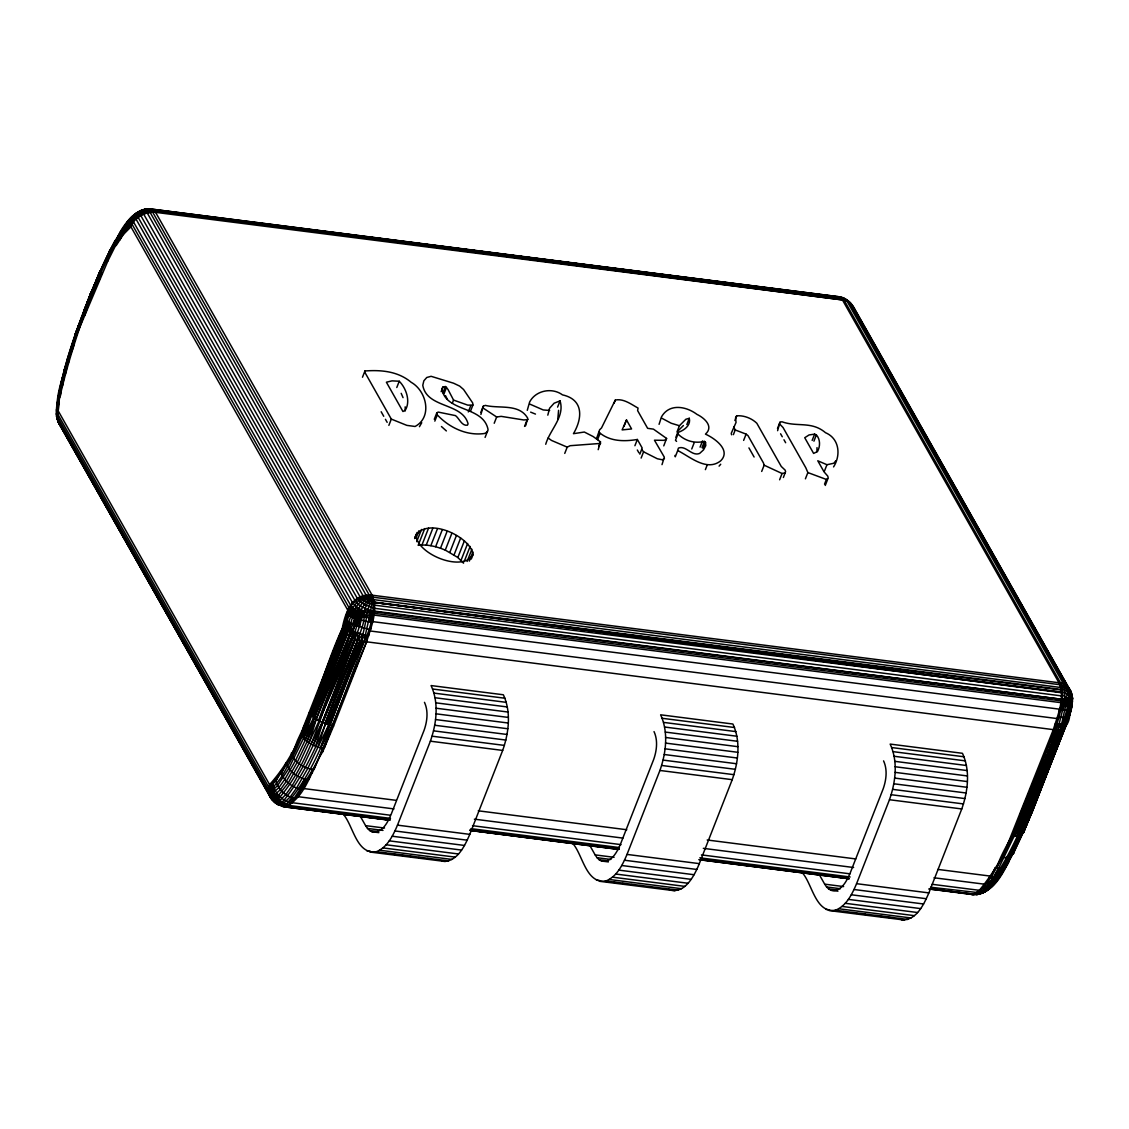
<?xml version="1.0" encoding="UTF-8"?>
<svg xmlns="http://www.w3.org/2000/svg" width="1129" height="1129" viewBox="0 0 1129 1129"><rect width="100%" height="100%" fill="white"/><g stroke="black" fill="none" stroke-linecap="round" stroke-linejoin="round"><path stroke-width="1.5" d="M405.17 410.998L405.184 406.835M1001.776 872.336L1003.737 869.626C999.701 876.88 994.508 887.888 984.29 886.773L974.144 894.041L978.039 892.94L984.29 886.773L990.867 877.685L1002.213 857.857L1053.329 729.63C1057.76 714.953 1065.409 698.032 1058.974 682.763L842.432 299.919L154.532 210.827C145.627 205.012 130.668 213.889 132.121 224.375L130.936 226.83L123.259 234.634L116.216 245.487L114.142 246.616C116.428 233.858 137.71 198.648 155.59 212.351L372.147 595.195C362.635 608.136 361.322 624.45 354.972 638.718L318.985 721.149L299.171 763.754L288.248 782.919L274.897 799.84L275.73 803.086L277.988 804.667L280.331 804.695L279.752 805.259L275.547 803.044L271.708 799.134L59.202 424.081C56.379 418.704 55.547 409.023 58.115 404.972C64.565 374.461 73.851 344.147 84.153 314.525C97.701 283.943 106.578 248.338 131.147 224.473L132.121 224.375C136.397 215.625 145.895 210.601 155.59 212.351L842.432 299.919L846.99 301.118L851.774 304.477C848.232 300.074 841.105 294.697 835.262 297.661M1069.826 691.527L1072.282 696.339L1071.125 709.125L1072.55 698.145L1070.856 691.555L1072.55 698.145L1071.125 709.125L1068.062 710.339L1059.369 709.943L1059.002 717.338L1055.008 729.8C1031.229 783.752 1017.497 844.238 979.337 890.315L932.145 884.303M76.137 333.577C71.282 361.336 47.997 397.775 60.698 426.056C57.071 422.218 57.198 416.841 57.847 411.958C59.018 386.076 68.177 361.294 75.756 336.767C92.268 295.727 102.485 246.15 137.766 216.641C136.101 207.623 150.721 209.105 155.59 212.351L152.81 209.698L149.367 211.067L366.403 595.632L368.336 597.41L373.798 599.654L1064.901 688.027L1069.361 691.075L1072.014 695.549L1064.28 728.022L1031.341 811.963L1027.503 813.487L1020.433 813.586C1016.255 833.498 1002.467 848.655 996.724 868.003L995.171 867.608L990.867 877.685L989.371 877.459L987.706 882.313L984.7 884.219L934.008 877.769M342.849 813.84C353.137 824.396 356.058 854.963 376.394 851.703C387.473 847.23 393.075 835.488 397.479 825.144L430.375 741.188C436.542 723.59 439.11 702.958 431.066 685.557L503.351 694.772C511.409 712.187 508.84 732.806 502.673 750.418L469.777 834.359C464.823 845.762 457.146 862.57 442.272 861.244M572.403 843.109C582.677 853.665 585.598 884.233 605.948 880.973C617.027 876.499 622.615 864.758 627.018 854.413L659.929 770.458C666.082 752.86 668.65 732.227 660.606 714.812L732.904 724.028C740.949 741.443 738.38 762.075 732.227 779.673L699.317 863.629C694.49 875.469 684.555 895.311 668.777 889.37M816.944 451.642L817.001 447.634M801.943 872.378C812.217 882.934 815.152 913.502 835.488 910.228C846.567 905.768 852.169 894.013 856.572 883.682L889.469 799.727C895.636 782.115 898.204 761.496 890.146 744.082L962.444 753.297C970.503 770.712 967.934 791.33 961.767 808.943L928.871 892.898C923.917 904.301 916.24 921.109 901.365 919.782M129.75 227.493L131.613 223.359L130.287 221.129L134.21 214.82L144.526 209.514L149.945 209.063L153.812 210.784L845.96 299.679L849.53 302.516L1066.072 685.359C1071.096 696.579 1060.187 706.585 1059.002 717.338L1057.111 718.566L370.284 630.998L369.169 629.516L352.897 624.591L345.248 619.595L343.117 630.067C317.743 681.083 308.513 743.686 269.704 787.365L269.676 795.677L275.547 803.044M390.168 819.767L287.048 806.614C278.143 805.937 273.176 797.667 269.069 790.78C274.037 786.405 278.807 781.409 282.25 775.51C309.769 730.534 321.059 677.979 343.414 630.518L346.293 620.583L346.504 614.712L356.708 619.101L371.018 622.361L372.725 621.627L1059.552 709.181L1060.851 710.141L1062.742 692.387L1060.653 683.045L844.111 300.201L841.924 297.703L837.76 296.617M1071.731 693.629C1070.221 687.744 1065.014 683.327 1058.974 682.763L372.147 595.195C355.494 599.767 349.863 617.902 345.107 632.339L302.318 736.927L344.26 631.421C347.704 616.434 353.814 596.634 372.147 595.195C378.61 610.45 370.905 627.414 366.502 642.062L313.989 769.668C305.028 768.666 296.264 763.359 291.691 755.499L297.379 740.666L309.953 713.726L342.906 629.784L342.186 628.726L303.362 727.161L301.245 735.416C306.467 742.783 315.301 747.299 324.136 748.4L364.187 641.681C366.516 626.242 372.217 611.029 372.147 595.195C351.895 592.838 345.178 612.821 342.186 628.726C318.449 679.714 308.4 741.781 269.577 784.599C266.331 791.796 270.311 800.433 277.141 803.679M1022.098 813.741L1056.913 729.828L1024.003 813.783L1012.431 836.406L1018.429 835.982L1023.283 832.962L1065.903 725.82L1071.167 708.617L1072.282 699.176L1072.352 702.224L1066.609 722.278L1062.855 723.661L1056.984 723.802L1057.111 718.566M1014.449 849.488C1006.715 865.054 996.201 894.394 974.835 893.759L970.023 893.759C974.539 895.763 979.803 894.253 984.107 892.277C1024.737 847.244 1034.263 782.51 1060.427 729.56L1064.83 717.381L1070.927 693.164L1068.98 689L1061.514 684.922L373.064 597.213C364.441 592.048 353.913 600.826 349.327 608.249L348.96 616.138L350.117 610.14L349.327 608.249L132.121 224.375M389.463 820.063L284.649 806.882L277.988 804.667L277.085 803.114L285.82 794.562L292.129 785.742L303.221 766.281L313.255 745.211L357.766 639.861C360.546 630.674 365.754 621.133 363.778 611.339L356.27 606.795L352.347 602.392L134.365 216.133C139.968 210.954 148.52 209.839 155.59 212.351L148.774 209.19L146.191 211.109L363.467 596.465L367.602 599.866L374.249 602.096L1062.558 689.65C1075.189 691.992 1073.044 707.036 1069.163 715.8L1064.83 717.381L1059.002 717.338M57.297 419.452C55.702 412.353 56.365 403.067 59.047 397.182M1072.55 698.145L1070.772 709.562L1071.802 702.252L355.889 611.015L350.315 604.721L132.375 219.929L134.901 217.022C133.744 211.038 125.629 225.574 128.029 228.989L131.147 224.473L131.486 222.879L129.736 223.274L130.287 221.129C136.581 214.2 146.191 209.599 155.59 212.351L147.8 209.472L139.728 211.222M65.567 373.417L68.192 360.363L73.3 347.224L75.361 335.666L90.489 293.836C77.209 327.565 64.409 361.816 58.172 397.662L59.089 398.227L59.258 402.968L57.424 416.827L268.448 789.905L270.734 792.149L273.754 792.925C277.057 798.937 283.181 804.271 290.238 804.568C301.302 785.996 315.598 769.244 322.696 748.315L322.711 751.759C311.392 769.301 305.62 798.302 284.649 806.882M286.032 806.967C279.075 805.796 280.853 806.064 286.484 804.003C326.182 758.236 336.978 694.391 364.187 641.681C370.792 628.091 374.532 612.412 373.064 597.213L372.203 599.146M1059.552 709.181L1061.712 706.006L1067.441 706.458L1069.332 693.347L1068.33 687.335M277.917 804.257L274.248 801.999L272.696 798.824L273.006 797.243L268.575 792.473L57.551 419.395L56.633 416.77L56.986 412.226M373.798 599.654L373.473 601.955L374.32 602.463L1061.345 692.162C1073.467 693.079 1073.044 707.417 1069.163 715.8L1069.685 714.332L1066.171 723.731C1045.92 770.825 1032.231 821.714 1005.883 865.872C1003.215 867.693 999.885 868.159 996.724 868.003M112.096 247.971L109.358 251.4L107.805 261.095L75.756 336.767L84.153 314.525L83.659 312.719C95.909 282.843 106.267 250.991 125.785 224.911M342.906 629.784L343.089 626.355L343.117 630.067L309.953 713.726L318.985 721.149L333.605 726.018L366.502 642.062L367.165 635.895L353.208 631.365L349.807 635.98L307.116 741.513L297.252 762.23L286.427 781.212L280.387 789.665L272.456 796.764L272.696 798.824L276.266 801.237L278.849 801.336L285.185 804.935L288.939 805.556L285.016 806.812L281.784 805.979L282.377 806.431C295.403 805.57 300.018 788.423 307.116 779.716L308.527 779.702L312.564 769.611L312.366 772.998M279.752 805.259C277.875 803.806 283.421 801.449 284.226 799.953C320.862 753.396 334.142 692.91 360.193 640.651L327.283 724.606L360.97 640.905C365.881 625.762 366.812 610.168 372.147 595.195C356.736 602.576 354.026 621.049 349.214 635.556L316.162 719.441L309.092 742.896M56.958 412.762L56.718 408.839L56.93 415.726L57.099 408.627L56.633 416.77L56.45 413.736L58.567 411.521L269.577 784.599L271.44 794.195L270.593 795.042C270.777 800.814 277.014 803.227 281.573 805.048L290.167 796.975L296.602 787.986L307.822 768.313L328.61 725.016L362.607 641.3L1053.329 729.63C1063.208 732.538 1069.756 723.745 1069.685 714.332M1020.433 813.586L1055.008 729.8L1055.417 723.506L1056.984 723.802M1071.661 701.829L1071.195 699.599L1069.826 702.097L1067.512 716.816L1072.338 699.994L1065.409 726.878L1069.586 715.109L1064.28 728.022C1045.186 774.085 1029.817 821.954 1005.883 865.872M67.006 362.903L64.127 370.411L64.776 372.598L62.476 385.949L60.867 384.043L61.262 383.112L58.44 397.281M350.583 616.871L351.048 610.295L349.327 608.249L352.502 607.571L352.446 617.634L347.266 634.188L305.282 740.017L295.502 760.593L284.79 779.363L278.863 787.661L271.44 794.195M1007.054 864.87L1009.312 858.986M359.459 627.145L361.026 609.97L365.923 602.082L372.147 595.195M102.005 273.26C90.997 292.707 83.433 314.652 75.361 335.666L90.376 294.076L110.021 250.059M839.157 296.856L836.448 296.983L843.194 297.887L846.99 301.118L1063.532 683.976C1067.681 699.119 1060.526 714.925 1057.873 729.842L1024.963 813.783L994.099 877.586L982.47 892.503L976.768 894.394L971.688 893.886M1071.167 708.617L1071.322 703.522M416.008 534.553C415.881 553.902 462.946 573.151 473.079 554.466C470.144 535.471 424.321 515.628 414.809 537.602M1062.855 723.661L1062.262 729.038C1039.244 780.845 1025.711 838.339 992.335 885.051C989.385 888.255 986.309 892.22 981.764 892.799C988.806 891.261 994.353 883.824 997.867 877.769M1060.427 729.56L1066.524 701.73L1068.119 698.272L1062.671 695.295L1061.443 695.887L374.616 608.319L364.244 604.551L357.822 599.273L140.448 214.947L140.137 212.506L141.788 210.319L131.529 217.276L137.413 213.833L136.919 213.325M61.686 385.187L60.486 395.489L59.089 398.227M364.935 370.975L364.794 372.203L391.311 419.099L406.863 425.379L415.077 426.48C432.703 417.109 426.593 390.959 411.21 382.322C397.888 371.145 381.023 369.804 364.935 370.975L362.48 377.241M1062.784 706.133L1064.111 698.851L1062.361 698.301L1061.443 695.887M277.113 802.098L275.067 801.886L276.266 801.237C317.574 756.218 324.926 690.186 351.895 637.208L358.5 608.446L354.492 609.406L352.446 617.634L355.889 611.015L347.492 609.674L130.936 226.83L131.147 224.473L128.099 224.713L131.486 222.879M68.559 362.578L68.079 357.074L64.057 371.088M307.116 741.513L314.426 718.157L349.214 635.556L350.893 623.589L312.761 716.774L345.107 632.339L343.117 630.067L349.129 609.97M57.889 405.184L58.214 398.847M1065.903 725.82L1023.283 832.962L1033.063 809.761L1066.129 724.677L1032.47 810.805L1013.334 853.834L1008.268 857.292L1002.213 857.857M1068.119 698.272L1069.544 702.055L1068.867 706.472L1062.587 728.953L1021.336 834.811L1032.287 811.13L1064.548 727.753L1031.341 811.963L1033.063 809.761M318.985 721.149L353.306 637.913L360.927 611.72L360.843 616.279L369.465 617.902L373.064 610.93L1061.246 699.218L1061.712 706.006L1062.46 701.25L1062.361 698.301L1061.246 699.218L374.419 611.664C367.377 609.265 358.895 607.162 354.816 600.261L137.766 216.641M984.29 886.773L984.7 884.219M100.156 270.791L75.234 334.607L90.348 294.302L101.017 269.775L92.761 290.068M1070.123 709.915L1071.477 702.266M1072.536 700.897L1070.899 708.052M354.506 618.382L355.889 611.015M358.909 619.75L360.419 611.65L357.794 619.426L349.807 635.98L318.35 720.768L351.895 637.208L355.325 632.353L354.972 638.718L313.255 745.211M1068.457 716.379L1070.659 702.182L1069.219 710.155L1070.334 702.153L1069.318 699.853L1065.748 706.373L1064.111 698.851L1062.46 701.25M557.797 419.057L558.587 410.335M1062.968 710.324L1064.859 701.546M1069.826 702.097L1068.867 706.472L1067.441 706.458M57.071 418.379L57.424 416.827M310.193 714.022L344.26 631.421L349.101 622.573L346.617 633.637L305.282 740.017M99.55 276.055L99.267 273.26L83.687 311.773L99.564 271.962M1023.876 831.791L1033.162 807.404L1029.309 816.704M57.847 411.958L58.115 404.972L57.762 414.174L268.787 787.252L269.887 788.649L271.849 788.296L273.754 792.925L272.639 796.524L270.593 795.042L270.734 792.149L277.579 785.572L288.812 768.44L313.664 717.592L347.266 634.188L345.107 632.339M60.867 384.043L64.522 369.818M63.563 376.056L64.79 371.004M596.549 438.546L599.64 429.768L601.517 427.947L615.333 400.033C623.561 398.354 631.182 404.295 638.054 408.077L637.617 410.617L647.637 428.328L653.437 429.133L666.562 438.419L666.223 439.618L663.612 440.338L654.453 440.197L664.332 457.174L662.003 464.64M1069.84 712.145L1070.546 709.421M273.797 781.155L272.865 784.641C275.053 793.758 283.026 801.759 292.496 802.747L390.366 815.223M1066.51 721.911L1067.766 717.268M359.883 634.089L325.307 723.985L317.926 747.088M277.057 777.119L275.815 781.381C278.496 789.919 286.117 796.552 294.796 798.457L297.858 796.665L301.288 789.397L303.489 788.522L396.11 800.334M986.407 890.908L976.726 894.563L979.859 893.9L973.89 894.182L930.141 888.636L974.002 894.676M121.876 229.737L119.561 234.296L119.815 239.941L124.98 230.09C124.966 220.988 133.674 214.566 140.913 210.629M315.541 746.213L322.569 722.885L355.466 638.915L347.266 634.188M783.385 477.496L785.601 471.583L785.107 470.087L781.268 466.46L756.839 423.276C751.688 418.252 743.926 415.26 736.715 415.811L735.586 417.674L736.037 422.444L731.267 433.296L731.592 434.792M282.476 805.471L282.942 803.989L277.085 803.114M67.542 358.599L75.883 332.716L85.268 308.697L75.403 333.605M373.53 604.791L374.32 602.463L1061.147 690.031L1062.742 692.387L374.574 605.158L365.923 602.082L360.588 597.693L143.722 214.2C140.97 208.71 148.647 208.978 152.02 209.161M349.101 622.573L312.761 716.774M356.708 619.101L359.29 611.481L361.026 609.97L362.776 611.974L367.729 609.505L367.758 612.652L370.411 610.337L371.483 613.146L370.622 629.686L369.169 629.516L368.576 635.994L367.165 635.895M1060.399 738.027L1069.488 713.5L1050.323 764.079L1054.712 752.606M100.156 277.635L90.757 297.731L84.661 315.541L84.153 314.525M358.133 611.325L352.897 624.591M1066.298 717.155L1068.669 710.254M303.673 738.479L311.576 715.673L344.528 631.718L311.336 715.377M1061.712 706.006L1063.349 701.363M90.376 296.546L92.126 291.635L90.376 294.076M1064.365 723.322L1018.429 835.982M978.758 894.112L975.075 893.519L977.7 893.872L978.914 890.64C986.181 892.474 992.504 886.858 996.328 881.326M984.784 890.569C1021.83 843.984 1036.45 783.695 1058.903 729.729L1024.963 813.783L1056.913 729.828M84.943 309.995L76.659 331.94L77.647 331.347M349.327 608.249L346.913 613.019L347.619 615.432L348.663 607.219M86.693 305.423L88.401 300.921M90.122 296.405L91.844 291.903L85.875 307.173L101.017 269.775L92.507 290.322M123.259 234.634L124.98 230.09L125.982 231.177L127.93 226.816M639.847 454.154L642.189 448.001L637.363 439.477C624.097 441.665 609.702 441.608 599.005 432.28M272.668 790.625L269.069 790.78L268.787 787.252L269.704 787.365L271.129 783.681L272.865 784.641L275.321 779.264L275.815 781.381L280.768 771.686C283.478 780.873 292.157 787.407 301.288 789.397M1031.073 812.188L1063.504 728.445L1020.009 835.474L1060.71 729.475L1027.503 813.487M75.883 332.716L85.268 308.697M1040.162 789.848L1049.01 767.184M1055.968 749.374L1059.143 741.273M86.735 305.366L92.126 291.635M396.787 387.515L399.243 381.249L392.045 380.854L386.386 382.209L402.954 411.521L405.283 410.208C410.787 401.317 406.158 388.15 399.243 381.249M388.87 425.365L391.311 419.099M441.157 391.664L443.005 386.965L445.419 386.541L447.973 389.406L453.548 400.075L467.801 405.142L472.91 405.043L472.684 402.94L463.582 389.505L459.701 386.118L453.618 383.225L431.109 376.31L426.762 377.495L423.855 380.798L422.782 385.257C426.72 408.585 462.495 402.418 468.069 423.841L467.434 425.181C461.775 426.226 459.277 418.422 455.495 415.613L438.123 412.071L436.74 413.016L434.284 419.282M442.963 392.793L445.419 386.541M444.092 393.541L446.548 387.289M434.82 421.131L437.276 414.865L436.74 413.016M452.32 403.208L453.548 400.075M329.71 725.255L362.607 641.3L355.466 638.915L322.075 722.687L311.124 744.11M414.668 538.575L417.067 532.465M415.924 538.378L418.915 530.757M416.7 541.652L421.498 529.445M468.309 411.93L470.765 405.664M470.454 411.309L472.91 405.043M418.153 545.378L424.73 528.584M419.423 545.251L421.964 544.997L428.54 528.203M421.964 544.997L426.226 545.095L432.802 528.301M480.799 412.494L483.254 406.228L485.329 405.396C499.568 408.924 519.213 403.251 527.793 418.365L525.564 425.831M480.912 414.498L483.254 406.228M426.226 545.095L430.826 545.688L437.403 528.894M430.826 545.688L435.625 546.732L442.201 529.953M435.625 546.732L440.493 548.228L447.07 531.434M485.089 437.403L487.545 431.137M494.206 423.262L496.661 416.996L501.177 416.361L523.828 419.974L528.019 419.565M463.553 563.202L457.838 557.514L445.278 550.105L451.854 533.311M449.85 552.321L456.426 535.527M454.084 554.819L460.66 538.025M457.838 557.514L464.428 540.72M461.027 560.337L467.618 543.543M464.146 561.678L470.13 546.422M467.124 561.452L471.908 549.244M527.271 410.321L529.642 401.995C535.654 390.408 552.053 387.148 562.468 394.868C583.749 399.539 582.606 418.125 573.461 433.677L584.342 432.04L593.247 436.598L600.501 441.905L598.187 449.681M469.311 561.113L472.91 551.954M471.287 559.038L473.079 554.466M524.562 426.409L527.017 420.143M547.805 415.162L549.597 408.218L554.085 403.236L560.04 400.851C565.107 416.784 549.851 429.768 545.73 444.276M557.585 407.117L560.04 400.851M564.754 453.406L567.21 447.14L570.145 445.701L600.642 443.415M597.608 439.59L600.063 433.324M614.105 403.166L615.333 400.033M598.666 446.604L600.501 441.905M624.055 426.226L626.51 419.96L631.591 428.949L622.107 429.909L626.51 419.96M634.907 445.729L637.363 439.477M641.131 458.078L643.586 451.812L641.695 449.455M659.068 424.335L661.481 416.897C669.314 403.039 686.347 406.355 696.946 414.371C704.087 417.772 714.191 426.381 705.456 434.129C714.572 438.207 731.409 450.104 720.725 460.801C706.81 471.866 690.271 456.892 677.725 450.542L678.402 448.086C686.051 445.094 691.795 456.652 699.627 453.435L703.508 449.892L705.78 445.616L705.512 442.356L704.44 441.411C695.027 443.584 685.472 441.34 677.936 434.002L677.725 432.534C683.751 430.586 691.117 425.562 689.283 418.294L685.867 419.254L679.432 425.732L676.977 431.998M663.767 445.884L666.562 438.419M675.89 437.233L677.725 432.534M677.936 434.002L675.481 440.268L676.567 441.383M686.827 424.56L689.283 418.294M677.725 450.542L675.269 456.808L674.959 455.439M691.752 448.989L694.194 442.723M700.079 447.155L702.534 440.889M701.984 447.663L704.44 441.411M703.057 448.622L705.512 442.356M705.385 469.636L707.234 464.936M734.88 420.51L736.715 415.811M733.384 434.651L735.219 429.951L733.723 427.044M743.644 440.395L746.1 434.129L735.219 429.951M777.5 428.498L779.956 422.232L781.945 421.766C797.314 427.312 811.553 420.835 825.511 432.703C839.454 438.546 841.034 455.297 833.555 466.912M761.694 471.442L764.15 465.19L763.43 462.918L747.962 435.568L746.1 434.129M777.613 430.685L779.956 422.232M779.617 479.783L782.072 473.517L785.234 472.797M812.16 440.409L814.616 434.143L816.38 434.905C820.416 439.393 820.331 446.435 817.481 451.544L813.614 453.421L804.737 437.727L809.07 434.947L814.616 434.143M813.924 441.171L816.38 434.905M805.414 478.837L807.87 472.571L805.81 467.773L783.046 427.524L780.068 424.433M824.495 470.991L826.95 464.725L833.738 463.271L836.01 460.646M824.537 484.158L826.386 479.458L828.22 478.16L827.783 476.142L824.043 471.851L817.777 460.787L826.95 464.725M825.257 485.456L827.712 479.19M1016.608 836.321L1058.903 729.729M1027.334 821.065L1025.428 825.892L1027.376 821.362M1040.176 789.905L1049.053 767.311M1029.408 812.993L1065.621 722.856M1044.692 777.246L1046.639 772.349M1049.236 765.829L1051.184 760.946M1052.482 757.686L1066.101 723.463M90.757 297.731L84.082 314.243L99.267 274.643L90.278 295.939L91.237 298.762M83.659 312.719L90.348 296.207M90.278 294.994L83.913 310.63M303.489 788.522L307.116 779.716C298.127 777.782 289.25 771.968 285.962 763.077L281.375 773.605L281.107 771.192M1024.003 813.783L1014.59 836.462L1025.993 813.67M119.42 237.866L107.805 261.095M90.348 294.302L99.267 273.26M322.711 751.759L333.605 726.018M1033.134 809.31L1024.172 830.492L1024.172 829.109M276.619 797.145L273.274 797.61L275.815 796.143L276.986 793.433M1060.653 683.045L1059.905 684.781L1062.149 687.138M92.79 290.125L96.784 281.05M57.875 416.94L57.353 418.111L56.45 413.736M373.403 607.811L374.574 605.158M270.664 797.836L269.168 794.901L274.897 799.84L277.424 798.034L278.595 795.38L273.006 797.243M979.012 894.069L987.565 886.618L998.897 868.018M343.414 630.518L347.549 621.557M364.046 612.144L362.014 616.533L361.59 611.805L360.052 620.075L357.201 626.369L359.29 611.481L358.5 608.446M300.116 789.129L304.759 779.165M107.1 258.456L109.245 253.969M1013.334 853.834L1013.997 852.494M114.565 241.733L119.053 235.382M1003.244 871.32L998.728 876.203L990.867 877.685L990.316 876.09L937.889 869.415M368.604 621.966L372.683 613.301L374.419 611.664L373.191 613.372L373.981 615.079L1060.808 702.647M332.095 725.778L320.34 747.793L360.97 640.905L364.78 635.429M292.496 802.747L294.796 798.457M1057.873 729.842L1061.091 723.858M109.358 251.4L115.271 240.308M108.991 252.854L119.561 234.296L128.551 222.653L130.287 221.129L133.293 220.889L132.799 218.857L131.105 219.068L125.996 224.318M115.144 242.312L117.43 238.064M1009.185 860.637L1014.378 851.04M364.455 617.027L366.911 612.539L363.778 611.339L365.231 612.313M270.339 790.992L271.849 788.296M349.214 635.556L355.042 625.537L357.018 611.17L354.492 609.406M419.438 426.691L421.752 422.726M373.064 610.93L374.616 608.319M120.676 232.687L123.103 228.651M1008.282 862.133L993.859 884.035M1001.409 874.213L1008.761 862.189M443.005 386.965L441.862 388.771C445.546 412.466 483.184 405.537 488.038 429.457A18.727 8.467 21.4 0 1 484.383 433.522C466.644 435.992 449.271 427.609 437.276 414.865M980.127 893.829L982.47 892.503L972.831 894.507M993.901 883.245C989.47 890.033 976.444 897.428 991.629 886.66M131.613 223.359L133.293 220.889M134.972 215.554L137.413 213.833M366.967 617.478L370.1 612.962M1055.008 729.8L1059.115 723.901M1000.943 867.792L994.099 877.586L982.639 890.922M120.055 232.616L128.029 221.143M127.563 222.427C133.166 212.887 144.935 207.044 155.59 212.351M362.324 634.823L358.218 640.002L324.884 723.816L357.766 639.861L357.54 633.256M664.459 458.374L662.384 459.799L657.318 458.755L643.586 451.812M719.088 466.122L720.725 464.231M135.805 219.548L140.448 214.947M678.176 430.756L683.412 425.52M987.565 889.906L988.806 887.831M990.246 887.592L992.885 885.065L989.23 887.309L992.885 885.065M979.93 893.632L984.53 891.825L977.7 893.872M987.183 889.581L987.931 888.904M134.958 214.157L138.472 212.125L132.926 215.978M138.26 217.403L143.341 213.621M288.699 802.027L293.639 798.175M283.083 806.374L283.76 805.894L277.409 804.102M134.52 214.891L138.472 212.125M135.141 215.23L130.287 218.871L135.424 214.891L133.504 215.526M989.554 888.396L987.212 889.737M140.885 215.639L146.389 212.675M131.105 219.068L134.901 217.022M982.456 893.025L985.038 891.769M144.004 210.149L139.559 211.405L140.589 211.476M549.654 410.462L543.218 409.94L529.713 404.055M269.887 788.649L273.486 786.857L269.704 787.365M134.365 216.133L132.192 217.177L133.391 217.77M836.744 297.675L837.93 297.252L836.194 297.139L839.214 297.463M977.897 894.224L980.282 892.87L930.522 887.225M280.825 802.775L279.075 803.566L278.849 801.336L277.085 799.741L274.897 799.84L278.256 798.895M136.143 213.325L137.78 212.605L134.21 214.82L136.172 214.016M352.347 602.392L355.254 601.164M141.802 210.544L144.526 209.514M982.089 893.095L983.119 892.714M143.722 214.2L149.494 212.139M981.764 892.799L984.756 891.727M979.478 894.041L982.202 893.11M277.424 798.034L280.302 797.074M354.816 600.261L357.822 599.273M928.913 888.975L973.89 894.182M357.441 598.483L360.588 597.693M273.486 786.857L269.718 787.802L270.029 789.397M146.671 213.141L152.683 212.196L369.324 595.209M142.635 209.966L145.175 209.472M360.264 597.043L363.467 596.465M272.639 796.524L275.815 796.143M153.812 210.784L152.683 212.196L149.338 211.589M363.213 595.985L366.403 595.632M390.493 818.37L289.137 805.457L285.016 806.812L285.185 804.935M146.657 209.204L150.637 209.077M1069.473 706.444L1068.711 701.97M990.062 885.828L991.488 885.799M987.706 882.313L989.893 882.299M976.768 894.394L974.144 894.041M279.23 805.005L281.573 805.048L281.135 805.767L282.942 803.989L279.272 804.201M1070.617 691.174L853.312 306.523L849.883 302.812L1068.98 689M152.81 209.698L844.675 298.578M369.465 617.902L373.332 618.438L372.683 613.301L373.981 615.079M603.973 267.785L607.458 268.222M666.9 275.688L670.386 276.125M675.594 276.817L679.136 277.226M684.329 277.917L687.871 278.327M693.079 279.004L696.607 279.427M710.564 281.206L714.092 281.615M719.3 282.292L722.828 282.716M728.05 283.393L733.314 284.042M738.535 284.706L742.063 285.129M747.271 285.806L750.799 286.23M756.021 286.907L759.535 287.33M764.756 287.994L768.284 288.431M773.506 289.095L777.02 289.518M782.242 290.195L785.756 290.619M790.992 291.282L796.298 291.846M799.727 292.383L804.991 292.975M808.477 293.484L813.727 294.09M817.227 294.542L822.462 295.233M825.962 295.671L831.212 296.32M292.199 807.447L285.214 806.572L389.519 819.979M295.699 807.898L300.949 808.547M304.449 808.999L309.699 809.662M313.199 810.1L318.434 810.763M321.934 811.201L327.184 811.864M330.684 812.301L362.155 816.281M367.405 816.93L372.655 817.594M376.155 818.045L381.404 818.694M384.89 819.146L388.39 819.583M474.095 830.394L477.581 830.831M482.831 831.494L486.331 831.932M491.581 832.595L496.831 833.258M500.316 833.696L505.566 834.359M509.066 834.811L514.316 835.46M519.566 836.123L523.066 836.575M528.301 837.238L531.801 837.676M537.051 838.339L540.551 838.776M545.801 839.44L549.287 839.877M554.537 840.54L558.036 840.978M563.286 841.641L566.786 842.079M572.022 842.742L575.522 843.194M580.772 843.843L584.272 844.294M589.521 844.958L593.021 845.395M741.668 864.151L745.168 864.588M838.649 296.729L148.463 209.345L354.619 235.312M154.856 210.093L158.356 210.544M161.856 210.982L167.092 211.659M170.592 212.097L175.842 212.76M179.328 213.212L184.577 213.875M189.813 214.552L193.313 214.99M198.549 215.667L202.049 216.105M205.549 216.556L210.784 217.22M214.284 217.671L221.27 218.56M224.77 219.012L230.006 219.675M233.505 220.113L238.755 220.79M242.241 221.228L247.491 221.905M250.991 222.342L256.227 223.02M259.726 223.457L264.962 224.135M268.462 224.572L273.698 225.25M277.198 225.687L282.448 226.364M285.933 226.802L291.183 227.479M294.669 227.917L299.919 228.58M303.419 229.032L308.654 229.695M313.904 230.372L317.39 230.81M320.89 231.262L326.14 231.925M329.626 232.376L334.876 233.04M340.111 233.717L343.611 234.155M348.847 234.832L354.097 235.495M357.597 235.933L362.832 236.61M366.332 237.048L371.568 237.725M375.068 238.163L380.318 238.84M383.804 239.277L389.053 239.955M392.539 240.392L397.789 241.07M401.289 241.507L406.525 242.185M410.025 242.622L415.26 243.285M418.76 243.737L423.996 244.4M429.246 245.078L432.746 245.515M436.231 245.967L441.481 246.63M444.981 247.082L450.217 247.745M453.717 248.197L458.953 248.86M464.202 249.537L467.688 249.975M472.938 250.638L478.174 251.315M481.674 251.753L495.659 253.545M499.145 253.983L504.395 254.66M507.895 255.098L513.13 255.775M516.63 256.212L521.866 256.89M525.366 257.327L530.616 258.005M534.102 258.442L539.352 259.105M542.837 259.557L548.087 260.22M551.587 260.672L556.823 261.335M560.323 261.787L565.558 262.45M569.058 262.902L574.294 263.565M577.794 264.017L583.044 264.68M588.28 265.357L591.779 265.795M597.015 266.458L600.515 266.91M604.015 267.361L619.736 269.365M623.236 269.803L628.472 270.48M631.972 270.918L637.222 271.595M640.707 272.033L645.957 272.71M649.457 273.147L654.693 273.811M658.193 274.262L663.429 274.926M666.929 275.377L672.164 276.04M675.664 276.492L680.914 277.155M684.4 277.607L689.65 278.27M693.135 278.722L698.385 279.385M703.621 280.063L707.121 280.5M710.621 280.952L715.857 281.615M719.356 282.067L724.606 282.73M728.092 283.181L733.342 283.845M738.578 284.508L743.828 285.185M747.313 285.623L752.563 286.3M764.799 287.853L770.034 288.53M782.27 290.082L787.52 290.746M432.703 689.029L505.002 698.244M662.243 718.298L734.542 727.513M891.797 747.567L964.095 756.783M434.044 693.121L506.342 702.351M663.584 722.391L735.882 731.606M893.138 751.66L965.436 760.875M435.06 697.75L507.358 706.966M664.6 727.02L736.898 736.235M894.14 756.275L966.438 765.504M435.723 702.817L508.022 712.032M665.263 732.072L737.562 741.287M894.803 761.341L967.101 770.557M436.02 708.208L508.318 717.423M665.56 737.463L737.858 746.678M895.114 766.732L967.412 775.948M435.949 713.81L508.248 723.026M665.489 743.08L737.787 752.295M895.043 772.349L967.341 781.564M435.512 719.54L507.81 728.755M665.052 748.809L737.35 758.025M894.605 778.064L966.904 787.28M434.721 725.255L507.02 734.471M664.261 754.511L736.56 763.74M893.815 783.78L966.114 792.995M433.578 730.844L505.877 740.059M663.132 760.099L735.431 769.329M892.672 789.369L964.97 798.584M432.125 736.193L504.423 745.408M661.665 765.462L733.963 774.677M891.218 794.717L963.517 803.933M430.375 741.188L502.673 750.418M659.929 770.458L732.227 779.673M889.469 799.727L961.767 808.943M478.259 810.805L626.807 829.744M707.191 839.99L855.754 858.929M297.858 796.665L393.979 808.914M474.378 819.16L622.926 838.099M703.325 848.345L853.623 867.509M472.515 825.694L621.063 844.633M701.448 854.893L850.01 873.832M470.892 828.63L619.44 847.569M699.825 857.814L850.137 876.979M470.553 830.013L619.115 848.952M701.25 859.423L848.048 878.136M470.003 830.21L618.875 849.05M700.954 859.522L847.964 878.306M470.059 830.408L618.494 849.318M700.149 859.748L849.29 878.799L698.795 859.649M284.847 806.896L389.703 820.261M469.692 830.394L618.65 849.445M929.336 889.045L971.674 894.436M397.479 825.144L469.777 834.359M627.018 854.413L699.317 863.629M856.572 883.682L928.871 892.898M359.643 815.11L365.598 825.638L384.537 828.051M589.183 844.365L595.152 854.893L614.077 857.306M819.583 875.144L824.692 884.162L843.631 886.575M394.967 830.972L467.265 840.188M624.506 860.242L696.805 869.457M854.06 889.511L926.359 898.726M365.598 825.638L367.504 828.432L382.999 830.408M595.152 854.893L597.058 857.701L610.831 859.451M824.692 884.162L826.597 886.957L840.371 888.721M367.504 828.432L369.649 830.492L378.257 831.579M597.058 857.701L599.189 859.748L607.797 860.848M826.597 886.957L828.742 889.017L837.351 890.118M369.649 830.492L371.977 831.763L378.864 832.637M599.189 859.748L601.517 861.032L608.404 861.907M828.742 889.017L831.071 890.287L837.944 891.176M392.215 836.236L464.513 845.452M621.754 865.506L694.053 874.721M851.308 894.775L923.607 903.99M389.265 840.851L461.563 850.081M618.805 870.12L691.103 879.336M848.359 899.39L920.657 908.605M386.16 844.76L458.459 853.976M615.7 874.029L687.998 883.245M845.254 903.299L917.552 912.514M382.957 847.907L455.255 857.123M612.497 877.162L684.795 886.378M842.036 906.432L914.335 915.647M379.683 850.222L451.981 859.437M609.223 879.491L681.521 888.706M838.776 908.76L911.075 917.976M376.394 851.703L448.693 860.919M605.948 880.973L678.247 890.188M835.488 910.228L907.787 919.443M366.939 850.885L370.383 851.322M373.826 851.76L377.269 852.197M382.435 852.861L385.878 853.298M392.765 854.173L396.208 854.611M401.374 855.274L404.817 855.711M409.968 856.375L413.412 856.812M418.577 857.476L422.02 857.913M427.185 858.562L430.629 859M435.794 859.663L439.237 860.1M596.479 880.154L599.922 880.592M605.088 881.241L608.531 881.693M613.696 882.342L617.14 882.779M622.305 883.442L625.748 883.88M630.913 884.543L634.357 884.981M639.522 885.63L642.966 886.082M648.131 886.731L651.574 887.168M826.033 909.409L829.476 909.861M834.641 910.51L838.085 910.948M843.25 911.611L846.694 912.049M851.859 912.712L857.01 913.361M862.175 914.024L865.618 914.462M879.392 916.212L882.836 916.663M888.001 917.312L891.444 917.75M369.973 852.028L445.447 861.526M599.527 881.297L674.987 890.795M829.067 910.567L904.541 920.05M840.032 297.28L151.822 209.147L839.073 296.786L842.432 299.919M358.119 235.763L363.355 236.427M366.84 236.878L469.847 250.059M473.333 250.511L478.569 251.174M482.069 251.626L504.762 254.533M508.248 254.971L513.483 255.648M516.983 256.1L522.219 256.763M525.705 257.214L530.94 257.878M534.44 258.329L539.676 259.007M543.162 259.444L593.798 265.922M597.283 266.373L619.976 269.281M623.462 269.732L628.712 270.395M632.198 270.847L637.433 271.51M640.933 271.962L646.169 272.625M649.655 273.077L654.891 273.754M658.39 274.192L663.626 274.869M667.112 275.307L672.348 275.984M675.848 276.436L681.083 277.099M684.569 277.551L689.805 278.214M693.305 278.665L698.541 279.329M702.026 279.78L707.262 280.458M710.762 280.895L743.926 285.143M747.412 285.595L752.648 286.258M764.869 287.824L770.105 288.502M782.326 290.068L787.562 290.732M153.332 209.754L841.444 298.479M374.32 602.463L1061.401 692.726L1062.671 695.295M971.265 894.38L972.563 894.563M679.432 425.732L671.233 423.248L661.523 418.069M831.071 890.287C841.331 892.46 847.018 880.366 850.335 872.646L883.231 788.691C886.307 779.885 887.592 769.583 883.57 760.875M601.517 861.032C611.791 863.191 617.464 851.111 620.781 843.377L653.691 759.422C656.768 750.63 658.038 740.314 654.03 731.606M371.977 831.763C382.237 833.922 387.924 821.841 391.241 814.108L424.137 730.167C427.214 721.36 428.498 711.058 424.476 702.337M848.472 301.062L841.528 297.619L841.994 298.564M826.386 479.458L807.87 472.571M837.676 297.237L838.805 297.534M496.661 416.996L483.367 408.232M567.21 447.14L551.516 440.437L548.172 438.01M440.493 548.228L445.278 550.105M782.072 473.517L764.15 465.19M530.63 412.141L535.485 414.089M1064.111 698.851L1067.653 701.857M273.853 801.265L271.708 799.134L58.158 421.837L270.226 797.145L275.815 802.154M979.337 890.315L980.409 890.964M841.274 298.282L842.121 298.86M275.73 803.086L276.69 803.876M850.589 302.854L845.48 299.143M850.73 303.743L854.441 309.021L852.226 305.028M446.364 430.939L441.453 426.536M59.202 424.081L60.345 425.407L60.049 424.349M1060.625 687.208L1062.558 689.65M56.859 414.978L56.633 409.079L56.93 415.726L57.48 404.944L57.762 414.174M270.226 797.145L272.061 799.713M975.964 893.011L976.557 893.872M309.29 712.681L309.953 713.726M854.3 308.711L1070.998 691.865L1071.562 694.589M780.591 433.79L782.27 436.768M783.963 439.745L785.643 442.737M748.936 447.903L754.101 457.019M637.321 450.005L638.929 452.842M381.165 411.746L383.733 416.291M385.441 419.311L387.148 422.345M71.254 443.09L72.99 446.167M105.124 502.969L106.86 506.046M138.994 562.849L140.73 565.911M270.988 796.213L273.585 800.814M445.518 395.658L447.38 399.398M288.77 804.638L289.137 805.457M401.176 393.315L403.053 397.648M1065.663 699.698L1066.524 701.73M345.53 618.692L346.293 620.583M268.575 792.473L269.676 795.677M58.454 422.006L58.807 423.276M371.878 618.255L372.725 621.627M268.448 789.905L269.154 793.306M64.776 372.598L65.101 375.096M291.423 752.902L291.691 755.499M57.551 419.395L57.706 420.919M1038.892 793.094L1033.839 806.05L1038.906 793.137M986.534 890.301L985.081 891.543L986.534 890.301M761.299 287.415L756.063 286.738L761.383 287.387M778.784 289.631L773.534 288.968L778.841 289.617M283.464 806.346L282.194 805.273L283.464 806.346"/></g></svg>
